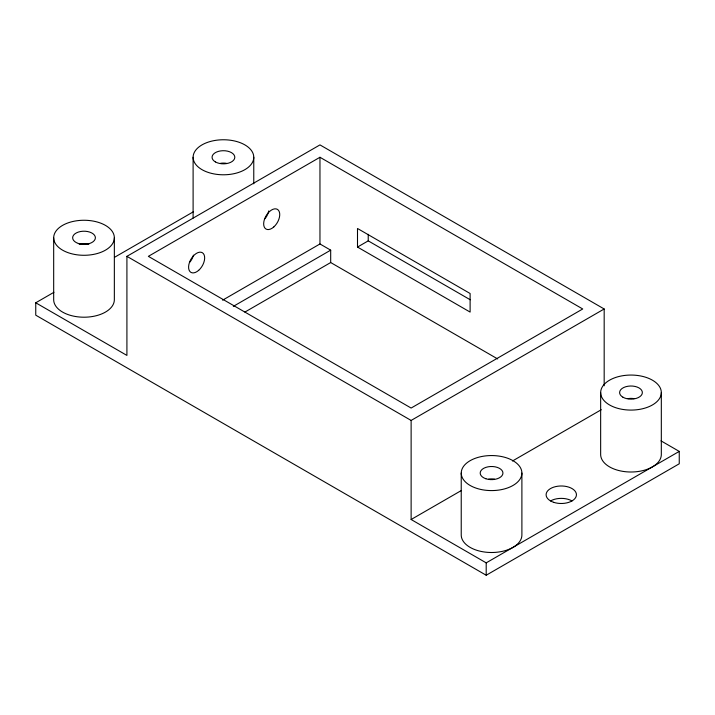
<?xml version="1.0" encoding="UTF-8"?>
<svg xmlns="http://www.w3.org/2000/svg" width="715" height="715" viewBox="0 0 715 715"><rect width="100%" height="100%" fill="white"/><g stroke="black" fill="none" stroke-linecap="round" stroke-linejoin="round"><path stroke-width="1.07" d="M660.964 440.842L679.25 451.397L679.25 463.785L486.2 575.235L35.75 315.172L35.75 302.785L53.947 292.283M114.489 257.329L193.336 211.81M35.75 302.785L126.913 355.418L126.913 256.345L319.963 144.895L604.175 308.978L604.175 385.787M319.963 157.273L148.363 256.345L411.125 408.05L582.725 308.978L319.963 157.273L319.963 243.967L222.597 300.184M233.322 306.369L330.688 250.161L330.688 262.539L497.676 358.948M244.888 312.08L330.688 262.539M357.5 247.059L470.113 312.08L470.113 293.499L357.5 228.487L357.5 247.059L368.225 240.866L470.247 299.773M126.913 256.345L411.125 420.438L604.175 308.978M411.125 420.438L411.125 519.51L461.318 490.535M512.476 460.996L601.279 409.722M411.125 519.51L486.2 562.857L679.25 451.397M319.963 243.967L330.688 250.161M661.321 392.571A30.334 17.518 0 0 1 615.821 407.738A30.334 17.518 0 0 1 615.821 377.404A30.334 17.518 0 0 1 661.321 392.571L661.321 454.49A30.334 17.518 0 0 1 630.988 472.007A30.334 17.518 0 0 1 600.654 454.49L600.654 392.571M521.896 473.071A30.334 17.518 0 0 1 476.396 488.238A30.334 17.518 0 0 1 476.396 457.904A30.334 17.518 0 0 1 521.896 473.071L521.896 534.99A30.334 17.518 0 0 1 491.562 552.507A30.334 17.518 0 0 1 461.229 534.99L461.229 473.071M486.2 562.857L486.2 575.235M368.225 234.314L368.225 240.866M253.771 157.273A30.334 17.518 0 0 1 208.271 172.44A30.334 17.518 0 0 1 208.271 142.106A30.334 17.518 0 0 1 253.771 157.273L253.771 183.818M193.104 157.273L193.104 218.093M114.346 237.773A30.334 17.518 0 0 1 68.846 252.94A30.334 17.518 0 0 1 68.846 222.606A30.334 17.518 0 0 1 114.346 237.773L114.346 299.692A30.334 17.518 0 0 1 84.013 317.21A30.334 17.518 0 0 1 53.679 299.692L53.679 237.773M193.461 255.157A11.377 6.569 -60 0 1 189.922 262.065M268.742 210.925A11.377 6.569 -60 0 1 264.997 218.727M550.55 500.938A15.167 8.759 0 0 1 572 500.938M628.047 398.613A11.377 6.569 0 0 1 633.928 398.613M488.622 479.113A11.377 6.569 0 0 1 494.503 479.113M220.497 163.315A11.377 6.569 0 0 1 226.378 163.315M79.204 244.208A11.377 6.569 0 0 1 88.821 244.208M273.782 226.968A11.377 6.569 -60 0 0 277.384 209.343A11.377 6.569 -60 0 0 263.933 221.275A11.377 6.569 -60 0 0 273.782 226.968M198.707 270.306A11.377 6.569 -60 0 0 202.309 252.69A11.377 6.569 -60 0 0 188.858 264.622A11.377 6.569 -60 0 0 198.707 270.306M553.687 502.323A15.167 8.759 0 0 0 576.442 494.744A15.167 8.759 0 0 0 553.687 487.156A15.167 8.759 0 0 0 553.687 502.323M485.878 478.755A11.377 6.569 0 0 0 502.94 473.071A11.377 6.569 0 0 0 485.878 467.378A11.377 6.569 0 0 0 485.878 478.755M215.394 161.921A11.377 6.569 0 0 0 234.422 158.971A11.377 6.569 0 0 0 220.497 150.928A11.377 6.569 0 0 0 215.394 161.921M78.328 243.457A11.377 6.569 0 0 0 95.39 237.773A11.377 6.569 0 0 0 78.328 232.08A11.377 6.569 0 0 0 78.328 243.457M622.944 397.218A11.377 6.569 0 0 0 641.972 394.269A11.377 6.569 0 0 0 628.047 386.225A11.377 6.569 0 0 0 622.944 397.218"/></g></svg>
